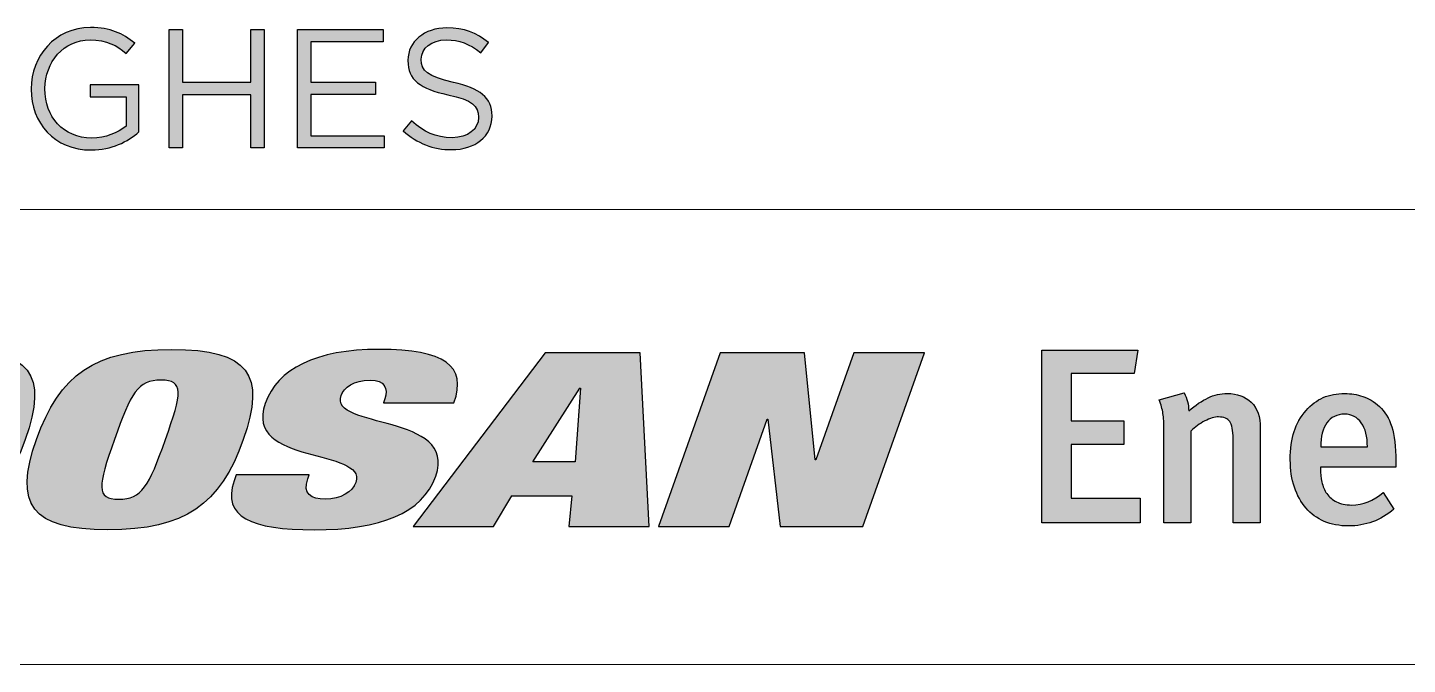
# Model space of a CAD drawing. Header units: inches. Extents: x 1131 to 1972, y 12 to 606.
# Drawn here: x 1846.11 to 1891.9, y 80.52 to 101.67 of the extents above; entities that cross this region are included whole.
import ezdxf

# ---------------------------------------------------------------- set-up
doc = ezdxf.new("R2010")
doc.units = ezdxf.units.IN
doc.header["$MEASUREMENT"] = 0
for name, color, linetype in [('BG 0 -1', 7, 'Continuous'), ('BG _U+B808_U+C774_U+C5B4 1', 7, 'Continuous'), ('BG F-ANNO-LOGO', 7, 'Continuous')]:
    doc.layers.add(name, color=color, linetype=linetype)

msp = doc.modelspace()

# ---------------------------------------------------------------- hatches: boundary and pattern name
at = {"layer": 'BG 0 -1', "linetype": 'ByBlock', "true_color": 0x005bac}
h = msp.add_hatch(color=154, dxfattribs=at)
edge = h.paths.add_edge_path()
edge.add_spline(control_points=[(1843.659, 90.983), (1841.102, 90.983), (1839.93, 90.143), (1839.166, 87.988), (1838.403, 85.832), (1838.98, 84.992), (1841.537, 84.992), (1844.093, 84.992), (1845.265, 85.832), (1846.029, 87.988), (1846.792, 90.143), (1846.215, 90.983), (1843.659, 90.983)], knot_values=[0, 0, 0, 0, 1, 1, 1, 2, 2, 2, 3, 3, 3, 4, 4, 4, 4], degree=3, periodic=0)
edge = h.paths.add_edge_path(flags=0)
edge.add_spline(control_points=[(1843.445, 87.988), (1842.893, 86.429), (1842.664, 86.01), (1841.897, 86.01), (1841.13, 86.01), (1841.198, 86.429), (1841.75, 87.988), (1842.302, 89.546), (1842.531, 89.966), (1843.298, 89.966), (1844.065, 89.966), (1843.997, 89.546), (1843.445, 87.988)], knot_values=[0, 0, 0, 0, 1, 1, 1, 2, 2, 2, 3, 3, 3, 4, 4, 4, 4], degree=3, periodic=0)
h = msp.add_hatch(color=154, dxfattribs=at)
edge = h.paths.add_edge_path()
edge.add_spline(control_points=[(1850.894, 90.983), (1848.338, 90.983), (1847.166, 90.143), (1846.402, 87.988), (1845.639, 85.832), (1846.216, 84.992), (1848.773, 84.992), (1851.329, 84.992), (1852.501, 85.832), (1853.265, 87.988), (1854.028, 90.143), (1853.451, 90.983), (1850.894, 90.983)], knot_values=[0, 0, 0, 0, 1, 1, 1, 2, 2, 2, 3, 3, 3, 4, 4, 4, 4], degree=3, periodic=0)
edge = h.paths.add_edge_path(flags=0)
edge.add_spline(control_points=[(1850.681, 87.988), (1850.129, 86.429), (1849.9, 86.01), (1849.133, 86.01), (1848.366, 86.01), (1848.434, 86.429), (1848.986, 87.988), (1849.537, 89.546), (1849.767, 89.966), (1850.534, 89.966), (1851.301, 89.966), (1851.233, 89.546), (1850.681, 87.988)], knot_values=[0, 0, 0, 0, 1, 1, 1, 2, 2, 2, 3, 3, 3, 4, 4, 4, 4], degree=3, periodic=0)
h = msp.add_hatch(color=154, dxfattribs=at)
edge = h.paths.add_edge_path()
edge.add_spline(control_points=[(1859.65, 86.769), (1860.396, 88.875), (1856.108, 88.319), (1856.511, 89.457), (1856.602, 89.715), (1856.933, 89.966), (1857.472, 89.966), (1857.956, 89.966), (1858.085, 89.683), (1857.965, 89.344), (1857.965, 89.344), (1857.916, 89.207), (1857.916, 89.207), (1857.916, 89.207), (1860.257, 89.207), (1860.257, 89.207), (1860.695, 90.442), (1859.958, 90.983), (1857.778, 90.983), (1855.665, 90.983), (1854.403, 90.345), (1853.992, 89.183), (1853.268, 87.14), (1857.397, 87.705), (1856.995, 86.567), (1856.883, 86.252), (1856.501, 86.01), (1855.99, 86.01), (1855.505, 86.01), (1855.232, 86.187), (1855.406, 86.68), (1855.406, 86.68), (1855.455, 86.817), (1855.455, 86.817), (1855.455, 86.817), (1853.033, 86.817), (1853.033, 86.817), (1853.033, 86.817), (1852.961, 86.615), (1852.961, 86.615), (1852.538, 85.42), (1853.543, 84.992), (1855.616, 84.992), (1857.823, 84.992), (1859.215, 85.541), (1859.65, 86.769)], knot_values=[0, 0, 0, 0, 1, 1, 1, 2, 2, 2, 3, 3, 3, 4, 4, 4, 5, 5, 5, 6, 6, 6, 7, 7, 7, 8, 8, 8, 9, 9, 9, 10, 10, 10, 11, 11, 11, 12, 12, 12, 13, 13, 13, 14, 14, 14, 15, 15, 15, 15], degree=3, periodic=0)
h = msp.add_hatch(color=154, dxfattribs=at)
h.paths.add_polyline_path([(1863.288, 90.87), (1858.904, 85.105), (1861.569, 85.105), (1862.182, 86.115), (1864.173, 86.115), (1864.072, 85.105), (1866.736, 85.105), (1866.436, 90.87)])
h.paths.add_polyline_path([(1864.278, 87.245), (1862.878, 87.245), (1864.431, 89.691), (1864.458, 89.691)], flags=0)
for points in [[(1873.527, 90.87), (1872.27, 87.318), (1872.243, 87.318), (1871.886, 90.87), (1869.087, 90.87), (1867.045, 85.105), (1869.386, 85.105), (1870.648, 88.666), (1870.675, 88.666), (1871.082, 85.105), (1873.827, 85.105), (1875.869, 90.87)], [(1879.769, 85.228), (1879.769, 90.961), (1882.951, 90.961), (1882.826, 90.182), (1880.738, 90.182), (1880.738, 88.616), (1882.486, 88.616), (1882.486, 87.829), (1880.738, 87.829), (1880.738, 86.04), (1883.033, 86.04), (1883.033, 85.228)]]:
    msp.add_hatch(color=154, dxfattribs=at).paths.add_polyline_path(points)
h = msp.add_hatch(color=154, dxfattribs=at)
edge = h.paths.add_edge_path()
edge.add_spline(control_points=[(1886.115, 85.228), (1886.115, 85.228), (1886.115, 88.011), (1886.115, 88.011), (1886.115, 88.299), (1886.079, 88.492), (1886.007, 88.591), (1885.935, 88.691), (1885.811, 88.741), (1885.635, 88.741), (1885.502, 88.741), (1885.35, 88.696), (1885.179, 88.608), (1885.008, 88.519), (1884.853, 88.406), (1884.715, 88.268), (1884.715, 88.268), (1884.715, 85.228), (1884.715, 85.228), (1884.715, 85.228), (1883.82, 85.228), (1883.82, 85.228), (1883.82, 85.228), (1883.82, 88.31), (1883.82, 88.31), (1883.82, 88.53), (1883.809, 88.714), (1883.787, 88.86), (1883.765, 89.007), (1883.723, 89.155), (1883.663, 89.304), (1883.663, 89.304), (1884.491, 89.536), (1884.491, 89.536), (1884.541, 89.442), (1884.578, 89.347), (1884.603, 89.25), (1884.628, 89.153), (1884.64, 89.05), (1884.64, 88.939), (1884.867, 89.133), (1885.081, 89.278), (1885.283, 89.374), (1885.484, 89.471), (1885.698, 89.519), (1885.924, 89.519), (1886.25, 89.519), (1886.514, 89.423), (1886.716, 89.229), (1886.917, 89.036), (1887.018, 88.746), (1887.018, 88.359), (1887.018, 88.359), (1887.018, 85.228), (1887.018, 85.228), (1887.018, 85.228), (1886.115, 85.228), (1886.115, 85.228)], knot_values=[0, 0, 0, 0, 1, 1, 1, 2, 2, 2, 3, 3, 3, 4, 4, 4, 5, 5, 5, 6, 6, 6, 7, 7, 7, 8, 8, 8, 9, 9, 9, 10, 10, 10, 11, 11, 11, 12, 12, 12, 13, 13, 13, 14, 14, 14, 15, 15, 15, 16, 16, 16, 17, 17, 17, 18, 18, 18, 19, 19, 19, 19], degree=3, periodic=0)
h = msp.add_hatch(color=154, dxfattribs=at)
edge = h.paths.add_edge_path()
edge.add_spline(control_points=[(1889.015, 87.075), (1889.015, 87.075), (1889.015, 87.009), (1889.015, 87.009), (1889.015, 86.865), (1889.03, 86.722), (1889.06, 86.578), (1889.091, 86.434), (1889.146, 86.306), (1889.226, 86.193), (1889.306, 86.08), (1889.413, 85.989), (1889.545, 85.919), (1889.677, 85.85), (1889.846, 85.816), (1890.051, 85.816), (1890.426, 85.816), (1890.774, 85.954), (1891.094, 86.23), (1891.094, 86.23), (1891.451, 85.675), (1891.451, 85.675), (1891.014, 85.305), (1890.512, 85.12), (1889.943, 85.12), (1889.644, 85.12), (1889.376, 85.171), (1889.139, 85.273), (1888.902, 85.375), (1888.7, 85.522), (1888.534, 85.712), (1888.369, 85.903), (1888.24, 86.133), (1888.149, 86.404), (1888.058, 86.675), (1888.012, 86.978), (1888.012, 87.315), (1888.012, 87.685), (1888.054, 87.999), (1888.136, 88.256), (1888.219, 88.512), (1888.352, 88.746), (1888.534, 88.956), (1888.705, 89.149), (1888.896, 89.291), (1889.106, 89.382), (1889.316, 89.474), (1889.553, 89.519), (1889.818, 89.519), (1890.028, 89.519), (1890.229, 89.487), (1890.419, 89.424), (1890.61, 89.36), (1890.793, 89.249), (1890.97, 89.089), (1891.152, 88.923), (1891.289, 88.699), (1891.38, 88.417), (1891.471, 88.136), (1891.517, 87.752), (1891.517, 87.266), (1891.517, 87.266), (1891.517, 87.075), (1891.517, 87.075), (1891.517, 87.075), (1889.015, 87.075), (1889.015, 87.075)], knot_values=[0, 0, 0, 0, 1, 1, 1, 2, 2, 2, 3, 3, 3, 4, 4, 4, 5, 5, 5, 6, 6, 6, 7, 7, 7, 8, 8, 8, 9, 9, 9, 10, 10, 10, 11, 11, 11, 12, 12, 12, 13, 13, 13, 14, 14, 14, 15, 15, 15, 16, 16, 16, 17, 17, 17, 18, 18, 18, 19, 19, 19, 20, 20, 20, 21, 21, 21, 22, 22, 22, 22], degree=3, periodic=0)
edge = h.paths.add_edge_path(flags=0)
edge.add_spline(control_points=[(1890.572, 87.746), (1890.572, 88.089), (1890.505, 88.355), (1890.369, 88.546), (1890.234, 88.736), (1890.051, 88.832), (1889.818, 88.832), (1889.559, 88.832), (1889.361, 88.736), (1889.226, 88.546), (1889.091, 88.355), (1889.023, 88.089), (1889.023, 87.746), (1889.023, 87.746), (1890.572, 87.746), (1890.572, 87.746)], knot_values=[0, 0, 0, 0, 1, 1, 1, 2, 2, 2, 3, 3, 3, 4, 4, 4, 5, 5, 5, 5], degree=3, periodic=0)
at = {"layer": 'BG F-ANNO-LOGO', "linetype": 'ByBlock'}
h = msp.add_hatch(color=154, dxfattribs=at)
edge = h.paths.add_edge_path()
edge.add_spline(control_points=[(1846.223, 99.628), (1846.223, 99.628), (1846.223, 99.64), (1846.223, 99.64), (1846.223, 100.718), (1847.015, 101.673), (1848.195, 101.673), (1848.858, 101.673), (1849.267, 101.482), (1849.661, 101.151), (1849.661, 101.151), (1849.374, 100.814), (1849.374, 100.814), (1849.071, 101.078), (1848.734, 101.263), (1848.178, 101.263), (1847.307, 101.263), (1846.684, 100.527), (1846.684, 99.651), (1846.684, 99.651), (1846.684, 99.64), (1846.684, 99.64), (1846.684, 98.702), (1847.285, 98.005), (1848.24, 98.005), (1848.689, 98.005), (1849.105, 98.179), (1849.374, 98.398), (1849.374, 98.398), (1849.374, 99.376), (1849.374, 99.376), (1849.374, 99.376), (1848.178, 99.376), (1848.178, 99.376), (1848.178, 99.376), (1848.178, 99.774), (1848.178, 99.774), (1848.178, 99.774), (1849.801, 99.774), (1849.801, 99.774), (1849.801, 99.774), (1849.801, 98.208), (1849.801, 98.208), (1849.436, 97.882), (1848.886, 97.607), (1848.223, 97.607), (1846.987, 97.607), (1846.223, 98.505), (1846.223, 99.628)], knot_values=[0, 0, 0, 0, 1, 1, 1, 2, 2, 2, 3, 3, 3, 4, 4, 4, 5, 5, 5, 6, 6, 6, 7, 7, 7, 8, 8, 8, 9, 9, 9, 10, 10, 10, 11, 11, 11, 12, 12, 12, 13, 13, 13, 14, 14, 14, 15, 15, 15, 16, 16, 16, 16], degree=3, periodic=0)
h = msp.add_hatch(color=154, dxfattribs=at)
edge = h.paths.add_edge_path()
edge.add_spline(control_points=[(1858.571, 98.247), (1858.571, 98.247), (1858.847, 98.573), (1858.847, 98.573), (1859.257, 98.202), (1859.65, 98.016), (1860.195, 98.016), (1860.723, 98.016), (1861.071, 98.297), (1861.071, 98.685), (1861.071, 98.685), (1861.071, 98.696), (1861.071, 98.696), (1861.071, 99.061), (1860.874, 99.269), (1860.049, 99.443), (1859.144, 99.64), (1858.729, 99.932), (1858.729, 100.578), (1858.729, 100.578), (1858.729, 100.589), (1858.729, 100.589), (1858.729, 101.207), (1859.274, 101.662), (1860.021, 101.662), (1860.594, 101.662), (1861.004, 101.499), (1861.402, 101.179), (1861.402, 101.179), (1861.144, 100.836), (1861.144, 100.836), (1860.779, 101.134), (1860.414, 101.263), (1860.009, 101.263), (1859.498, 101.263), (1859.172, 100.982), (1859.172, 100.628), (1859.172, 100.628), (1859.172, 100.617), (1859.172, 100.617), (1859.172, 100.246), (1859.375, 100.038), (1860.24, 99.853), (1861.116, 99.662), (1861.52, 99.342), (1861.52, 98.741), (1861.52, 98.741), (1861.52, 98.73), (1861.52, 98.73), (1861.52, 98.056), (1860.959, 97.618), (1860.178, 97.618), (1859.554, 97.618), (1859.043, 97.825), (1858.571, 98.247)], knot_values=[0, 0, 0, 0, 1, 1, 1, 2, 2, 2, 3, 3, 3, 4, 4, 4, 5, 5, 5, 6, 6, 6, 7, 7, 7, 8, 8, 8, 9, 9, 9, 10, 10, 10, 11, 11, 11, 12, 12, 12, 13, 13, 13, 14, 14, 14, 15, 15, 15, 16, 16, 16, 17, 17, 17, 18, 18, 18, 18], degree=3, periodic=0)
for points in [[(1850.8, 101.605), (1851.244, 101.605), (1851.244, 99.859), (1853.513, 99.859), (1853.513, 101.605), (1853.957, 101.605), (1853.957, 97.674), (1853.513, 97.674), (1853.513, 99.443), (1851.244, 99.443), (1851.244, 97.674), (1850.8, 97.674)], [(1855.068, 101.605), (1857.91, 101.605), (1857.91, 101.201), (1855.511, 101.201), (1855.511, 99.859), (1857.657, 99.859), (1857.657, 99.454), (1855.511, 99.454), (1855.511, 98.078), (1857.938, 98.078), (1857.938, 97.674), (1855.068, 97.674)]]:
    msp.add_hatch(color=154, dxfattribs=at).paths.add_polyline_path(points)

# ---------------------------------------------------------------- linework, layer by layer
at = {"layer": 'BG 0 -1', "color": 7, "linetype": 'Continuous', "lineweight": 9}
for p, q in [((1797.948, 95.633), (1947.215, 95.633)), ((1797.948, 80.521), (1947.215, 80.521))]:
    msp.add_line(p, q, dxfattribs=at)
at = {"layer": 'BG 0 -1', "color": 7, "linetype": 'Continuous', "lineweight": 0}
for points in [[(1863.288, 90.87), (1858.904, 85.105), (1861.569, 85.105), (1862.182, 86.115), (1864.173, 86.115), (1864.072, 85.105), (1866.736, 85.105), (1866.436, 90.87)], [(1873.527, 90.87), (1872.27, 87.318), (1872.243, 87.318), (1871.886, 90.87), (1869.087, 90.87), (1867.045, 85.105), (1869.386, 85.105), (1870.648, 88.666), (1870.675, 88.666), (1871.082, 85.105), (1873.827, 85.105), (1875.869, 90.87)], [(1879.769, 85.228), (1879.769, 90.961), (1882.951, 90.961), (1882.826, 90.182), (1880.738, 90.182), (1880.738, 88.616), (1882.486, 88.616), (1882.486, 87.829), (1880.738, 87.829), (1880.738, 86.04), (1883.033, 86.04), (1883.033, 85.228)], [(1864.278, 87.245), (1862.878, 87.245), (1864.431, 89.691), (1864.458, 89.691)]]:
    msp.add_lwpolyline(points, close=True, dxfattribs=at)
for points, knots in [([(1843.659, 90.983), (1841.102, 90.983), (1839.93, 90.143), (1839.166, 87.988), (1838.403, 85.832), (1838.98, 84.992), (1841.537, 84.992), (1844.093, 84.992), (1845.265, 85.832), (1846.029, 87.988), (1846.792, 90.143), (1846.215, 90.983), (1843.659, 90.983)], [0, 0, 0, 0, 1, 1, 1, 2, 2, 2, 3, 3, 3, 4, 4, 4, 4]), ([(1850.894, 90.983), (1848.338, 90.983), (1847.166, 90.143), (1846.402, 87.988), (1845.639, 85.832), (1846.216, 84.992), (1848.773, 84.992), (1851.329, 84.992), (1852.501, 85.832), (1853.265, 87.988), (1854.028, 90.143), (1853.451, 90.983), (1850.894, 90.983)], [0, 0, 0, 0, 1, 1, 1, 2, 2, 2, 3, 3, 3, 4, 4, 4, 4]), ([(1859.65, 86.769), (1860.396, 88.875), (1856.108, 88.319), (1856.511, 89.457), (1856.602, 89.715), (1856.933, 89.966), (1857.472, 89.966), (1857.956, 89.966), (1858.085, 89.683), (1857.965, 89.344), (1857.965, 89.344), (1857.916, 89.207), (1857.916, 89.207), (1857.916, 89.207), (1860.257, 89.207), (1860.257, 89.207), (1860.695, 90.442), (1859.958, 90.983), (1857.778, 90.983), (1855.665, 90.983), (1854.403, 90.345), (1853.992, 89.183), (1853.268, 87.14), (1857.397, 87.705), (1856.995, 86.567), (1856.883, 86.252), (1856.501, 86.01), (1855.99, 86.01), (1855.505, 86.01), (1855.232, 86.187), (1855.406, 86.68), (1855.406, 86.68), (1855.455, 86.817), (1855.455, 86.817), (1855.455, 86.817), (1853.033, 86.817), (1853.033, 86.817), (1853.033, 86.817), (1852.961, 86.615), (1852.961, 86.615), (1852.538, 85.42), (1853.543, 84.992), (1855.616, 84.992), (1857.823, 84.992), (1859.215, 85.541), (1859.65, 86.769)], [0, 0, 0, 0, 1, 1, 1, 2, 2, 2, 3, 3, 3, 4, 4, 4, 5, 5, 5, 6, 6, 6, 7, 7, 7, 8, 8, 8, 9, 9, 9, 10, 10, 10, 11, 11, 11, 12, 12, 12, 13, 13, 13, 14, 14, 14, 15, 15, 15, 15]), ([(1850.681, 87.988), (1850.129, 86.429), (1849.9, 86.01), (1849.133, 86.01), (1848.366, 86.01), (1848.434, 86.429), (1848.986, 87.988), (1849.537, 89.546), (1849.767, 89.966), (1850.534, 89.966), (1851.301, 89.966), (1851.233, 89.546), (1850.681, 87.988)], [0, 0, 0, 0, 1, 1, 1, 2, 2, 2, 3, 3, 3, 4, 4, 4, 4]), ([(1886.115, 85.228), (1886.115, 85.228), (1886.115, 88.011), (1886.115, 88.011), (1886.115, 88.299), (1886.079, 88.492), (1886.007, 88.591), (1885.935, 88.691), (1885.811, 88.741), (1885.635, 88.741), (1885.502, 88.741), (1885.35, 88.696), (1885.179, 88.608), (1885.008, 88.519), (1884.853, 88.406), (1884.715, 88.268), (1884.715, 88.268), (1884.715, 85.228), (1884.715, 85.228), (1884.715, 85.228), (1883.82, 85.228), (1883.82, 85.228), (1883.82, 85.228), (1883.82, 88.31), (1883.82, 88.31), (1883.82, 88.53), (1883.809, 88.714), (1883.787, 88.86), (1883.765, 89.007), (1883.723, 89.155), (1883.663, 89.304), (1883.663, 89.304), (1884.491, 89.536), (1884.491, 89.536), (1884.541, 89.442), (1884.578, 89.347), (1884.603, 89.25), (1884.628, 89.153), (1884.64, 89.05), (1884.64, 88.939), (1884.867, 89.133), (1885.081, 89.278), (1885.283, 89.374), (1885.484, 89.471), (1885.698, 89.519), (1885.924, 89.519), (1886.25, 89.519), (1886.514, 89.423), (1886.716, 89.229), (1886.917, 89.036), (1887.018, 88.746), (1887.018, 88.359), (1887.018, 88.359), (1887.018, 85.228), (1887.018, 85.228), (1887.018, 85.228), (1886.115, 85.228), (1886.115, 85.228)], [0, 0, 0, 0, 1, 1, 1, 2, 2, 2, 3, 3, 3, 4, 4, 4, 5, 5, 5, 6, 6, 6, 7, 7, 7, 8, 8, 8, 9, 9, 9, 10, 10, 10, 11, 11, 11, 12, 12, 12, 13, 13, 13, 14, 14, 14, 15, 15, 15, 16, 16, 16, 17, 17, 17, 18, 18, 18, 19, 19, 19, 19]), ([(1889.015, 87.075), (1889.015, 87.075), (1889.015, 87.009), (1889.015, 87.009), (1889.015, 86.865), (1889.03, 86.722), (1889.06, 86.578), (1889.091, 86.434), (1889.146, 86.306), (1889.226, 86.193), (1889.306, 86.08), (1889.413, 85.989), (1889.545, 85.919), (1889.677, 85.85), (1889.846, 85.816), (1890.051, 85.816), (1890.426, 85.816), (1890.774, 85.954), (1891.094, 86.23), (1891.094, 86.23), (1891.451, 85.675), (1891.451, 85.675), (1891.014, 85.305), (1890.512, 85.12), (1889.943, 85.12), (1889.644, 85.12), (1889.376, 85.171), (1889.139, 85.273), (1888.902, 85.375), (1888.7, 85.522), (1888.534, 85.712), (1888.369, 85.903), (1888.24, 86.133), (1888.149, 86.404), (1888.058, 86.675), (1888.012, 86.978), (1888.012, 87.315), (1888.012, 87.685), (1888.054, 87.999), (1888.136, 88.256), (1888.219, 88.512), (1888.352, 88.746), (1888.534, 88.956), (1888.705, 89.149), (1888.896, 89.291), (1889.106, 89.382), (1889.316, 89.474), (1889.553, 89.519), (1889.818, 89.519), (1890.028, 89.519), (1890.229, 89.487), (1890.419, 89.424), (1890.61, 89.36), (1890.793, 89.249), (1890.97, 89.089), (1891.152, 88.923), (1891.289, 88.699), (1891.38, 88.417), (1891.471, 88.136), (1891.517, 87.752), (1891.517, 87.266), (1891.517, 87.266), (1891.517, 87.075), (1891.517, 87.075), (1891.517, 87.075), (1889.015, 87.075), (1889.015, 87.075)], [0, 0, 0, 0, 1, 1, 1, 2, 2, 2, 3, 3, 3, 4, 4, 4, 5, 5, 5, 6, 6, 6, 7, 7, 7, 8, 8, 8, 9, 9, 9, 10, 10, 10, 11, 11, 11, 12, 12, 12, 13, 13, 13, 14, 14, 14, 15, 15, 15, 16, 16, 16, 17, 17, 17, 18, 18, 18, 19, 19, 19, 20, 20, 20, 21, 21, 21, 22, 22, 22, 22]), ([(1890.572, 87.746), (1890.572, 88.089), (1890.505, 88.355), (1890.369, 88.546), (1890.234, 88.736), (1890.051, 88.832), (1889.818, 88.832), (1889.559, 88.832), (1889.361, 88.736), (1889.226, 88.546), (1889.091, 88.355), (1889.023, 88.089), (1889.023, 87.746), (1889.023, 87.746), (1890.572, 87.746), (1890.572, 87.746)], [0, 0, 0, 0, 1, 1, 1, 2, 2, 2, 3, 3, 3, 4, 4, 4, 5, 5, 5, 5])]:
    msp.add_open_spline(points, degree=3, knots=knots, dxfattribs=at)
at = {"layer": 'BG _U+B808_U+C774_U+C5B4 1', "color": 7, "linetype": 'Continuous', "lineweight": 25}
for p, q in [((1869.087, 90.87), (1867.045, 85.105)), ((1871.886, 90.87), (1869.087, 90.87)), ((1872.243, 87.318), (1871.886, 90.87)), ((1873.527, 90.87), (1872.27, 87.318)), ((1875.869, 90.87), (1873.527, 90.87)), ((1873.827, 85.105), (1875.869, 90.87)), ((1879.769, 85.228), (1879.769, 90.961)), ((1879.769, 90.961), (1882.951, 90.961)), ((1882.951, 90.961), (1882.826, 90.182)), ((1882.826, 90.182), (1880.738, 90.182)), ((1880.738, 90.182), (1880.738, 88.616)), ((1857.965, 89.344), (1857.916, 89.207)), ((1883.663, 89.304), (1884.491, 89.536)), ((1857.916, 89.207), (1860.257, 89.207)), ((1869.386, 85.105), (1870.648, 88.666)), ((1870.648, 88.666), (1870.675, 88.666)), ((1870.675, 88.666), (1871.082, 85.105)), ((1880.738, 88.616), (1882.486, 88.616)), ((1882.486, 88.616), (1882.486, 87.829)), ((1883.82, 85.228), (1883.82, 88.31)), ((1884.715, 88.268), (1884.715, 85.228)), ((1886.115, 85.228), (1886.115, 88.011)), ((1887.018, 88.359), (1887.018, 85.228)), ((1882.486, 87.829), (1880.738, 87.829)), ((1880.738, 87.829), (1880.738, 86.04)), ((1889.023, 87.746), (1890.572, 87.746)), ((1872.27, 87.318), (1872.243, 87.318)), ((1889.015, 87.075), (1889.015, 87.009)), ((1891.517, 87.075), (1889.015, 87.075)), ((1891.517, 87.266), (1891.517, 87.075)), ((1853.033, 86.817), (1852.961, 86.615)), ((1855.455, 86.817), (1853.033, 86.817)), ((1855.406, 86.68), (1855.455, 86.817)), ((1891.094, 86.23), (1891.451, 85.675)), ((1880.738, 86.04), (1883.033, 86.04)), ((1883.033, 86.04), (1883.033, 85.228)), ((1883.033, 85.228), (1879.769, 85.228)), ((1884.715, 85.228), (1883.82, 85.228)), ((1887.018, 85.228), (1886.115, 85.228)), ((1867.045, 85.105), (1869.386, 85.105)), ((1871.082, 85.105), (1873.827, 85.105))]:
    msp.add_line(p, q, dxfattribs=at)
for points in [[(1863.288, 90.87), (1858.904, 85.105), (1861.569, 85.105), (1862.182, 86.115), (1864.173, 86.115), (1864.072, 85.105), (1866.736, 85.105), (1866.436, 90.87)], [(1864.278, 87.245), (1862.878, 87.245), (1864.431, 89.691), (1864.458, 89.691)]]:
    msp.add_lwpolyline(points, close=True, dxfattribs=at)
for points, knots in [([(1843.659, 90.983), (1841.102, 90.983), (1839.93, 90.143), (1839.166, 87.988), (1838.403, 85.832), (1838.98, 84.992), (1841.537, 84.992), (1844.093, 84.992), (1845.265, 85.832), (1846.029, 87.988), (1846.792, 90.143), (1846.215, 90.983), (1843.659, 90.983)], [0, 0, 0, 0, 1, 1, 1, 2, 2, 2, 3, 3, 3, 4, 4, 4, 4]), ([(1850.894, 90.983), (1848.338, 90.983), (1847.166, 90.143), (1846.402, 87.988), (1845.639, 85.832), (1846.216, 84.992), (1848.773, 84.992), (1851.329, 84.992), (1852.501, 85.832), (1853.265, 87.988), (1854.028, 90.143), (1853.451, 90.983), (1850.894, 90.983)], [0, 0, 0, 0, 1, 1, 1, 2, 2, 2, 3, 3, 3, 4, 4, 4, 4]), ([(1860.257, 89.207), (1860.695, 90.442), (1859.958, 90.983), (1857.778, 90.983), (1855.665, 90.983), (1854.403, 90.345), (1853.992, 89.183)], [5, 5, 5, 5, 6, 6, 6, 7, 7, 7, 7]), ([(1850.681, 87.988), (1850.129, 86.429), (1849.9, 86.01), (1849.133, 86.01), (1848.366, 86.01), (1848.434, 86.429), (1848.986, 87.988), (1849.537, 89.546), (1849.767, 89.966), (1850.534, 89.966), (1851.301, 89.966), (1851.233, 89.546), (1850.681, 87.988)], [0, 0, 0, 0, 1, 1, 1, 2, 2, 2, 3, 3, 3, 4, 4, 4, 4]), ([(1856.511, 89.457), (1856.602, 89.715), (1856.933, 89.966), (1857.472, 89.966), (1857.956, 89.966), (1858.085, 89.683), (1857.965, 89.344)], [1, 1, 1, 1, 2, 2, 2, 3, 3, 3, 3]), ([(1883.82, 88.31), (1883.82, 88.53), (1883.809, 88.714), (1883.787, 88.86), (1883.765, 89.007), (1883.723, 89.155), (1883.663, 89.304)], [8, 8, 8, 8, 9, 9, 9, 10, 10, 10, 10]), ([(1885.283, 89.374), (1885.484, 89.471), (1885.698, 89.519), (1885.924, 89.519), (1886.25, 89.519), (1886.514, 89.423), (1886.716, 89.229)], [14, 14, 14, 14, 15, 15, 15, 16, 16, 16, 16]), ([(1889.106, 89.382), (1889.316, 89.474), (1889.553, 89.519), (1889.818, 89.519), (1890.028, 89.519), (1890.229, 89.487), (1890.419, 89.424)], [15, 15, 15, 15, 16, 16, 16, 17, 17, 17, 17]), ([(1886.007, 88.591), (1885.935, 88.691), (1885.811, 88.741), (1885.635, 88.741), (1885.502, 88.741), (1885.35, 88.696), (1885.179, 88.608)], [2, 2, 2, 2, 3, 3, 3, 4, 4, 4, 4]), ([(1890.369, 88.546), (1890.234, 88.736), (1890.051, 88.832), (1889.818, 88.832), (1889.559, 88.832), (1889.361, 88.736), (1889.226, 88.546)], [1, 1, 1, 1, 2, 2, 2, 3, 3, 3, 3]), ([(1888.149, 86.404), (1888.058, 86.675), (1888.012, 86.978), (1888.012, 87.315), (1888.012, 87.685), (1888.054, 87.999), (1888.136, 88.256)], [11, 11, 11, 11, 12, 12, 12, 13, 13, 13, 13]), ([(1852.961, 86.615), (1852.538, 85.42), (1853.543, 84.992), (1855.616, 84.992), (1857.823, 84.992), (1859.215, 85.541), (1859.65, 86.769)], [13, 13, 13, 13, 14, 14, 14, 15, 15, 15, 15]), ([(1856.995, 86.567), (1856.883, 86.252), (1856.501, 86.01), (1855.99, 86.01), (1855.505, 86.01), (1855.232, 86.187), (1855.406, 86.68)], [8, 8, 8, 8, 9, 9, 9, 10, 10, 10, 10]), ([(1889.139, 85.273), (1888.902, 85.375), (1888.7, 85.522), (1888.534, 85.712), (1888.369, 85.903), (1888.24, 86.133), (1888.149, 86.404)], [9, 9, 9, 9, 10, 10, 10, 11, 11, 11, 11]), ([(1889.545, 85.919), (1889.677, 85.85), (1889.846, 85.816), (1890.051, 85.816), (1890.426, 85.816), (1890.774, 85.954), (1891.094, 86.23)], [4, 4, 4, 4, 5, 5, 5, 6, 6, 6, 6]), ([(1891.451, 85.675), (1891.014, 85.305), (1890.512, 85.12), (1889.943, 85.12), (1889.644, 85.12), (1889.376, 85.171), (1889.139, 85.273)], [7, 7, 7, 7, 8, 8, 8, 9, 9, 9, 9])]:
    msp.add_open_spline(points, degree=3, knots=knots, dxfattribs=at)
for points in [[(1859.65, 86.769), (1860.396, 88.875), (1856.108, 88.319), (1856.511, 89.457)], [(1884.491, 89.536), (1884.541, 89.442), (1884.578, 89.347), (1884.603, 89.25)], [(1884.64, 88.939), (1884.867, 89.133), (1885.081, 89.278), (1885.283, 89.374)], [(1888.534, 88.956), (1888.705, 89.149), (1888.896, 89.291), (1889.106, 89.382)], [(1890.419, 89.424), (1890.61, 89.36), (1890.793, 89.249), (1890.97, 89.089)], [(1853.992, 89.183), (1853.268, 87.14), (1857.397, 87.705), (1856.995, 86.567)], [(1884.603, 89.25), (1884.628, 89.153), (1884.64, 89.05), (1884.64, 88.939)], [(1886.716, 89.229), (1886.917, 89.036), (1887.018, 88.746), (1887.018, 88.359)], [(1888.136, 88.256), (1888.219, 88.512), (1888.352, 88.746), (1888.534, 88.956)], [(1890.97, 89.089), (1891.152, 88.923), (1891.289, 88.699), (1891.38, 88.417)], [(1885.179, 88.608), (1885.008, 88.519), (1884.853, 88.406), (1884.715, 88.268)], [(1886.115, 88.011), (1886.115, 88.299), (1886.079, 88.492), (1886.007, 88.591)], [(1889.226, 88.546), (1889.091, 88.355), (1889.023, 88.089), (1889.023, 87.746)], [(1890.572, 87.746), (1890.572, 88.089), (1890.505, 88.355), (1890.369, 88.546)], [(1891.38, 88.417), (1891.471, 88.136), (1891.517, 87.752), (1891.517, 87.266)], [(1889.015, 87.009), (1889.015, 86.865), (1889.03, 86.722), (1889.06, 86.578)], [(1889.06, 86.578), (1889.091, 86.434), (1889.146, 86.306), (1889.226, 86.193)], [(1889.226, 86.193), (1889.306, 86.08), (1889.413, 85.989), (1889.545, 85.919)]]:
    msp.add_open_spline(points, degree=3, dxfattribs=at)
at = {"layer": 'BG F-ANNO-LOGO', "color": 154, "linetype": 'Continuous', "lineweight": 25}
for points in [[(1850.8, 101.605), (1851.244, 101.605), (1851.244, 99.859), (1853.513, 99.859), (1853.513, 101.605), (1853.957, 101.605), (1853.957, 97.674), (1853.513, 97.674), (1853.513, 99.443), (1851.244, 99.443), (1851.244, 97.674), (1850.8, 97.674)], [(1855.068, 101.605), (1857.91, 101.605), (1857.91, 101.201), (1855.511, 101.201), (1855.511, 99.859), (1857.657, 99.859), (1857.657, 99.454), (1855.511, 99.454), (1855.511, 98.078), (1857.938, 98.078), (1857.938, 97.674), (1855.068, 97.674)]]:
    msp.add_lwpolyline(points, close=True, dxfattribs=at)
at = {"layer": 'BG F-ANNO-LOGO', "color": 7, "linetype": 'Continuous', "lineweight": 0}
for points in [[(1850.8, 101.605), (1851.244, 101.605), (1851.244, 99.859), (1853.513, 99.859), (1853.513, 101.605), (1853.957, 101.605), (1853.957, 97.674), (1853.513, 97.674), (1853.513, 99.443), (1851.244, 99.443), (1851.244, 97.674), (1850.8, 97.674)], [(1855.068, 101.605), (1857.91, 101.605), (1857.91, 101.201), (1855.511, 101.201), (1855.511, 99.859), (1857.657, 99.859), (1857.657, 99.454), (1855.511, 99.454), (1855.511, 98.078), (1857.938, 98.078), (1857.938, 97.674), (1855.068, 97.674)]]:
    msp.add_lwpolyline(points, close=True, dxfattribs=at)
at = {"layer": 'BG F-ANNO-LOGO', "color": 154, "linetype": 'Continuous', "lineweight": 25}
for points, knots in [([(1846.223, 99.628), (1846.223, 99.628), (1846.223, 99.64), (1846.223, 99.64), (1846.223, 100.718), (1847.015, 101.673), (1848.195, 101.673), (1848.858, 101.673), (1849.267, 101.482), (1849.661, 101.151), (1849.661, 101.151), (1849.374, 100.814), (1849.374, 100.814), (1849.071, 101.078), (1848.734, 101.263), (1848.178, 101.263), (1847.307, 101.263), (1846.684, 100.527), (1846.684, 99.651), (1846.684, 99.651), (1846.684, 99.64), (1846.684, 99.64), (1846.684, 98.702), (1847.285, 98.005), (1848.24, 98.005), (1848.689, 98.005), (1849.105, 98.179), (1849.374, 98.398), (1849.374, 98.398), (1849.374, 99.376), (1849.374, 99.376), (1849.374, 99.376), (1848.178, 99.376), (1848.178, 99.376), (1848.178, 99.376), (1848.178, 99.774), (1848.178, 99.774), (1848.178, 99.774), (1849.801, 99.774), (1849.801, 99.774), (1849.801, 99.774), (1849.801, 98.208), (1849.801, 98.208), (1849.436, 97.882), (1848.886, 97.607), (1848.223, 97.607), (1846.987, 97.607), (1846.223, 98.505), (1846.223, 99.628)], [0, 0, 0, 0, 1, 1, 1, 2, 2, 2, 3, 3, 3, 4, 4, 4, 5, 5, 5, 6, 6, 6, 7, 7, 7, 8, 8, 8, 9, 9, 9, 10, 10, 10, 11, 11, 11, 12, 12, 12, 13, 13, 13, 14, 14, 14, 15, 15, 15, 16, 16, 16, 16]), ([(1858.571, 98.247), (1858.571, 98.247), (1858.847, 98.573), (1858.847, 98.573), (1859.257, 98.202), (1859.65, 98.016), (1860.195, 98.016), (1860.723, 98.016), (1861.071, 98.297), (1861.071, 98.685), (1861.071, 98.685), (1861.071, 98.696), (1861.071, 98.696), (1861.071, 99.061), (1860.874, 99.269), (1860.049, 99.443), (1859.144, 99.64), (1858.729, 99.932), (1858.729, 100.578), (1858.729, 100.578), (1858.729, 100.589), (1858.729, 100.589), (1858.729, 101.207), (1859.274, 101.662), (1860.021, 101.662), (1860.594, 101.662), (1861.004, 101.499), (1861.402, 101.179), (1861.402, 101.179), (1861.144, 100.836), (1861.144, 100.836), (1860.779, 101.134), (1860.414, 101.263), (1860.009, 101.263), (1859.498, 101.263), (1859.172, 100.982), (1859.172, 100.628), (1859.172, 100.628), (1859.172, 100.617), (1859.172, 100.617), (1859.172, 100.246), (1859.375, 100.038), (1860.24, 99.853), (1861.116, 99.662), (1861.52, 99.342), (1861.52, 98.741), (1861.52, 98.741), (1861.52, 98.73), (1861.52, 98.73), (1861.52, 98.056), (1860.959, 97.618), (1860.178, 97.618), (1859.554, 97.618), (1859.043, 97.825), (1858.571, 98.247)], [0, 0, 0, 0, 1, 1, 1, 2, 2, 2, 3, 3, 3, 4, 4, 4, 5, 5, 5, 6, 6, 6, 7, 7, 7, 8, 8, 8, 9, 9, 9, 10, 10, 10, 11, 11, 11, 12, 12, 12, 13, 13, 13, 14, 14, 14, 15, 15, 15, 16, 16, 16, 17, 17, 17, 18, 18, 18, 18])]:
    msp.add_open_spline(points, degree=3, knots=knots, dxfattribs=at)
at = {"layer": 'BG F-ANNO-LOGO', "color": 7, "linetype": 'Continuous', "lineweight": 0}
for points, knots in [([(1846.223, 99.628), (1846.223, 99.628), (1846.223, 99.64), (1846.223, 99.64), (1846.223, 100.718), (1847.015, 101.673), (1848.195, 101.673), (1848.858, 101.673), (1849.267, 101.482), (1849.661, 101.151), (1849.661, 101.151), (1849.374, 100.814), (1849.374, 100.814), (1849.071, 101.078), (1848.734, 101.263), (1848.178, 101.263), (1847.307, 101.263), (1846.684, 100.527), (1846.684, 99.651), (1846.684, 99.651), (1846.684, 99.64), (1846.684, 99.64), (1846.684, 98.702), (1847.285, 98.005), (1848.24, 98.005), (1848.689, 98.005), (1849.105, 98.179), (1849.374, 98.398), (1849.374, 98.398), (1849.374, 99.376), (1849.374, 99.376), (1849.374, 99.376), (1848.178, 99.376), (1848.178, 99.376), (1848.178, 99.376), (1848.178, 99.774), (1848.178, 99.774), (1848.178, 99.774), (1849.801, 99.774), (1849.801, 99.774), (1849.801, 99.774), (1849.801, 98.208), (1849.801, 98.208), (1849.436, 97.882), (1848.886, 97.607), (1848.223, 97.607), (1846.987, 97.607), (1846.223, 98.505), (1846.223, 99.628)], [0, 0, 0, 0, 1, 1, 1, 2, 2, 2, 3, 3, 3, 4, 4, 4, 5, 5, 5, 6, 6, 6, 7, 7, 7, 8, 8, 8, 9, 9, 9, 10, 10, 10, 11, 11, 11, 12, 12, 12, 13, 13, 13, 14, 14, 14, 15, 15, 15, 16, 16, 16, 16]), ([(1858.571, 98.247), (1858.571, 98.247), (1858.847, 98.573), (1858.847, 98.573), (1859.257, 98.202), (1859.65, 98.016), (1860.195, 98.016), (1860.723, 98.016), (1861.071, 98.297), (1861.071, 98.685), (1861.071, 98.685), (1861.071, 98.696), (1861.071, 98.696), (1861.071, 99.061), (1860.874, 99.269), (1860.049, 99.443), (1859.144, 99.64), (1858.729, 99.932), (1858.729, 100.578), (1858.729, 100.578), (1858.729, 100.589), (1858.729, 100.589), (1858.729, 101.207), (1859.274, 101.662), (1860.021, 101.662), (1860.594, 101.662), (1861.004, 101.499), (1861.402, 101.179), (1861.402, 101.179), (1861.144, 100.836), (1861.144, 100.836), (1860.779, 101.134), (1860.414, 101.263), (1860.009, 101.263), (1859.498, 101.263), (1859.172, 100.982), (1859.172, 100.628), (1859.172, 100.628), (1859.172, 100.617), (1859.172, 100.617), (1859.172, 100.246), (1859.375, 100.038), (1860.24, 99.853), (1861.116, 99.662), (1861.52, 99.342), (1861.52, 98.741), (1861.52, 98.741), (1861.52, 98.73), (1861.52, 98.73), (1861.52, 98.056), (1860.959, 97.618), (1860.178, 97.618), (1859.554, 97.618), (1859.043, 97.825), (1858.571, 98.247)], [0, 0, 0, 0, 1, 1, 1, 2, 2, 2, 3, 3, 3, 4, 4, 4, 5, 5, 5, 6, 6, 6, 7, 7, 7, 8, 8, 8, 9, 9, 9, 10, 10, 10, 11, 11, 11, 12, 12, 12, 13, 13, 13, 14, 14, 14, 15, 15, 15, 16, 16, 16, 17, 17, 17, 18, 18, 18, 18])]:
    msp.add_open_spline(points, degree=3, knots=knots, dxfattribs=at)

doc.saveas('drawing.dxf')
